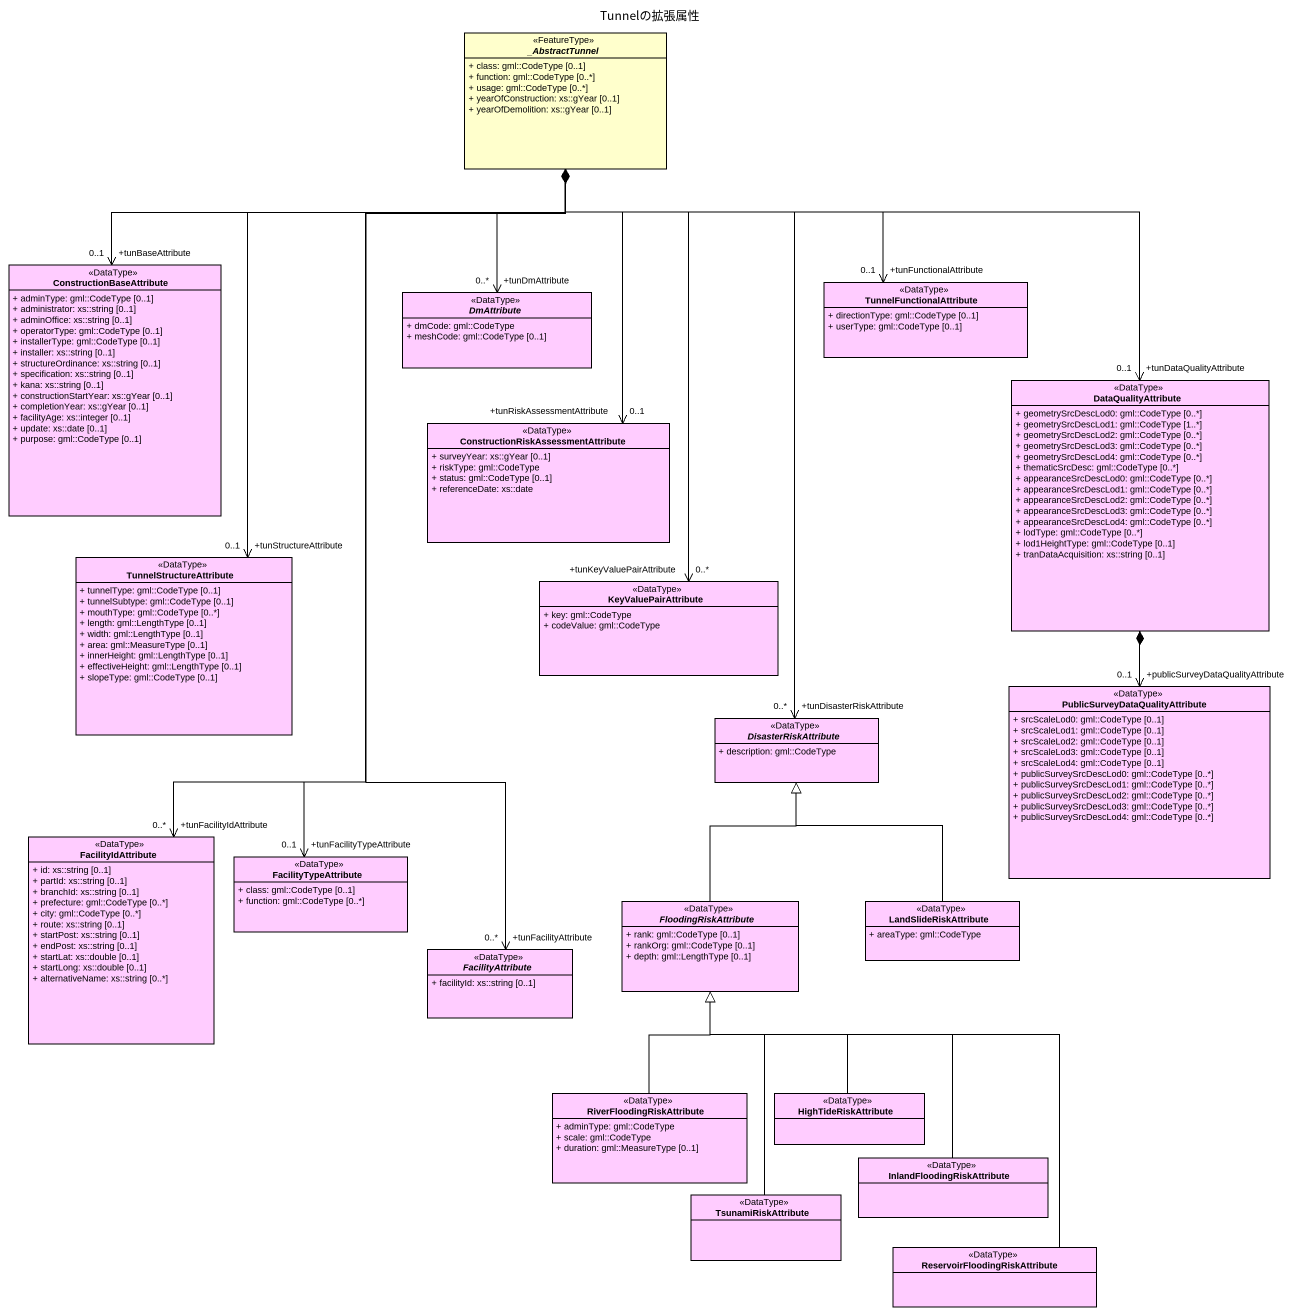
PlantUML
@startuml
title Tunnelの拡張属性
hide circle
hide empty members
skinparam classAttributeIconSize 0
abstract class "_AbstractTunnel" as AbstractTunnel <<FeatureType>> #FFFFCC {
  + class: gml::CodeType [0..1]
  + function: gml::CodeType [0..*]
  + usage: gml::CodeType [0..*]
  + yearOfConstruction: xs::gYear [0..1]
  + yearOfDemolition: xs::gYear [0..1]
}
class ConstructionBaseAttribute <<DataType>> #FFCCFF {
  + adminType: gml::CodeType [0..1]
  + administrator: xs::string [0..1]
  + adminOffice: xs::string [0..1]
  + operatorType: gml::CodeType [0..1]
  + installerType: gml::CodeType [0..1]
  + installer: xs::string [0..1]
  + structureOrdinance: xs::string [0..1]
  + specification: xs::string [0..1]
  + kana: xs::string [0..1]
  + constructionStartYear: xs::gYear [0..1]
  + completionYear: xs::gYear [0..1]
  + facilityAge: xs::integer [0..1]
  + update: xs::date [0..1]
  + purpose: gml::CodeType [0..1]
}
class TunnelFunctionalAttribute <<DataType>> #FFCCFF {
  + directionType: gml::CodeType [0..1]
  + userType: gml::CodeType [0..1]
}
abstract class DmAttribute <<DataType>> #FFCCFF {
  + dmCode: gml::CodeType
  + meshCode: gml::CodeType [0..1]
}
class DataQualityAttribute <<DataType>> #FFCCFF {
  + geometrySrcDescLod0: gml::CodeType [0..*]
  + geometrySrcDescLod1: gml::CodeType [1..*]
  + geometrySrcDescLod2: gml::CodeType [0..*]
  + geometrySrcDescLod3: gml::CodeType [0..*]
  + geometrySrcDescLod4: gml::CodeType [0..*]
  + thematicSrcDesc: gml::CodeType [0..*]
  + appearanceSrcDescLod0: gml::CodeType [0..*]
  + appearanceSrcDescLod1: gml::CodeType [0..*]
  + appearanceSrcDescLod2: gml::CodeType [0..*]
  + appearanceSrcDescLod3: gml::CodeType [0..*]
  + appearanceSrcDescLod4: gml::CodeType [0..*]
  + lodType: gml::CodeType [0..*]
  + lod1HeightType: gml::CodeType [0..1]
  + tranDataAcquisition: xs::string [0..1]
}
class "ConstructionRiskAssessmentAttribute" as ConstructionRiskAssessmentAt <<DataType>> #FFCCFF {
  + surveyYear: xs::gYear [0..1]
  + riskType: gml::CodeType
  + status: gml::CodeType [0..1]
  + referenceDate: xs::date
}
class TunnelStructureAttribute <<DataType>> #FFCCFF {
  + tunnelType: gml::CodeType [0..1]
  + tunnelSubtype: gml::CodeType [0..1]
  + mouthType: gml::CodeType [0..*]
  + length: gml::LengthType [0..1]
  + width: gml::LengthType [0..1]
  + area: gml::MeasureType [0..1]
  + innerHeight: gml::LengthType [0..1]
  + effectiveHeight: gml::LengthType [0..1]
  + slopeType: gml::CodeType [0..1]
}
class KeyValuePairAttribute <<DataType>> #FFCCFF {
  + key: gml::CodeType
  + codeValue: gml::CodeType
}
class "PublicSurveyDataQualityAttribute" as PublicSurveyDataQualityAttri <<DataType>> #FFCCFF {
  + srcScaleLod0: gml::CodeType [0..1]
  + srcScaleLod1: gml::CodeType [0..1]
  + srcScaleLod2: gml::CodeType [0..1]
  + srcScaleLod3: gml::CodeType [0..1]
  + srcScaleLod4: gml::CodeType [0..1]
  + publicSurveySrcDescLod0: gml::CodeType [0..*]
  + publicSurveySrcDescLod1: gml::CodeType [0..*]
  + publicSurveySrcDescLod2: gml::CodeType [0..*]
  + publicSurveySrcDescLod3: gml::CodeType [0..*]
  + publicSurveySrcDescLod4: gml::CodeType [0..*]
}
abstract class DisasterRiskAttribute <<DataType>> #FFCCFF {
  + description: gml::CodeType
}
class FacilityIdAttribute <<DataType>> #FFCCFF {
  + id: xs::string [0..1]
  + partId: xs::string [0..1]
  + branchId: xs::string [0..1]
  + prefecture: gml::CodeType [0..*]
  + city: gml::CodeType [0..*]
  + route: xs::string [0..1]
  + startPost: xs::string [0..1]
  + endPost: xs::string [0..1]
  + startLat: xs::double [0..1]
  + startLong: xs::double [0..1]
  + alternativeName: xs::string [0..*]
}
class FacilityTypeAttribute <<DataType>> #FFCCFF {
  + class: gml::CodeType [0..1]
  + function: gml::CodeType [0..*]
}
abstract class FloodingRiskAttribute <<DataType>> #FFCCFF {
  + rank: gml::CodeType [0..1]
  + rankOrg: gml::CodeType [0..1]
  + depth: gml::LengthType [0..1]
}
class LandSlideRiskAttribute <<DataType>> #FFCCFF {
  + areaType: gml::CodeType
}
abstract class FacilityAttribute <<DataType>> #FFCCFF {
  + facilityId: xs::string [0..1]
}
class RiverFloodingRiskAttribute <<DataType>> #FFCCFF {
  + adminType: gml::CodeType
  + scale: gml::CodeType
  + duration: gml::MeasureType [0..1]
}
class HighTideRiskAttribute <<DataType>> #FFCCFF
class InlandFloodingRiskAttribute <<DataType>> #FFCCFF
class TsunamiRiskAttribute <<DataType>> #FFCCFF
class "ReservoirFloodingRiskAttribute" as ReservoirFloodingRiskAttribu <<DataType>> #FFCCFF
ConstructionBaseAttribute "+tunBaseAttribute\n0..1" <-up-* AbstractTunnel
TunnelFunctionalAttribute "+tunFunctionalAttribute\n0..1" <-up-* AbstractTunnel
DmAttribute "+tunDmAttribute\n0..*" <-up-* AbstractTunnel
DataQualityAttribute "+tunDataQualityAttribute\n0..1" <-up-* AbstractTunnel
ConstructionRiskAssessmentAt "+tunRiskAssessmentAttribute\n0..1" <-up-* AbstractTunnel
TunnelStructureAttribute "+tunStructureAttribute\n0..1" <-up-* AbstractTunnel
KeyValuePairAttribute "+tunKeyValuePairAttribute\n0..*" <-up-* AbstractTunnel
PublicSurveyDataQualityAttri "+publicSurveyDataQualityAttribute\n0..1" <-up-* DataQualityAttribute
DisasterRiskAttribute "+tunDisasterRiskAttribute\n0..*" <-up-* AbstractTunnel
FacilityIdAttribute "+tunFacilityIdAttribute\n0..*" <-up-* AbstractTunnel
FacilityTypeAttribute "+tunFacilityTypeAttribute\n0..1" <-up-* AbstractTunnel
FloodingRiskAttribute -up-|> DisasterRiskAttribute
LandSlideRiskAttribute -up-|> DisasterRiskAttribute
FacilityAttribute "+tunFacilityAttribute\n0..*" <-up-* AbstractTunnel
RiverFloodingRiskAttribute -up-|> FloodingRiskAttribute
HighTideRiskAttribute -up-|> FloodingRiskAttribute
InlandFloodingRiskAttribute -up-|> FloodingRiskAttribute
TsunamiRiskAttribute -up-|> FloodingRiskAttribute
ReservoirFloodingRiskAttribu -up-|> FloodingRiskAttribute
@enduml
